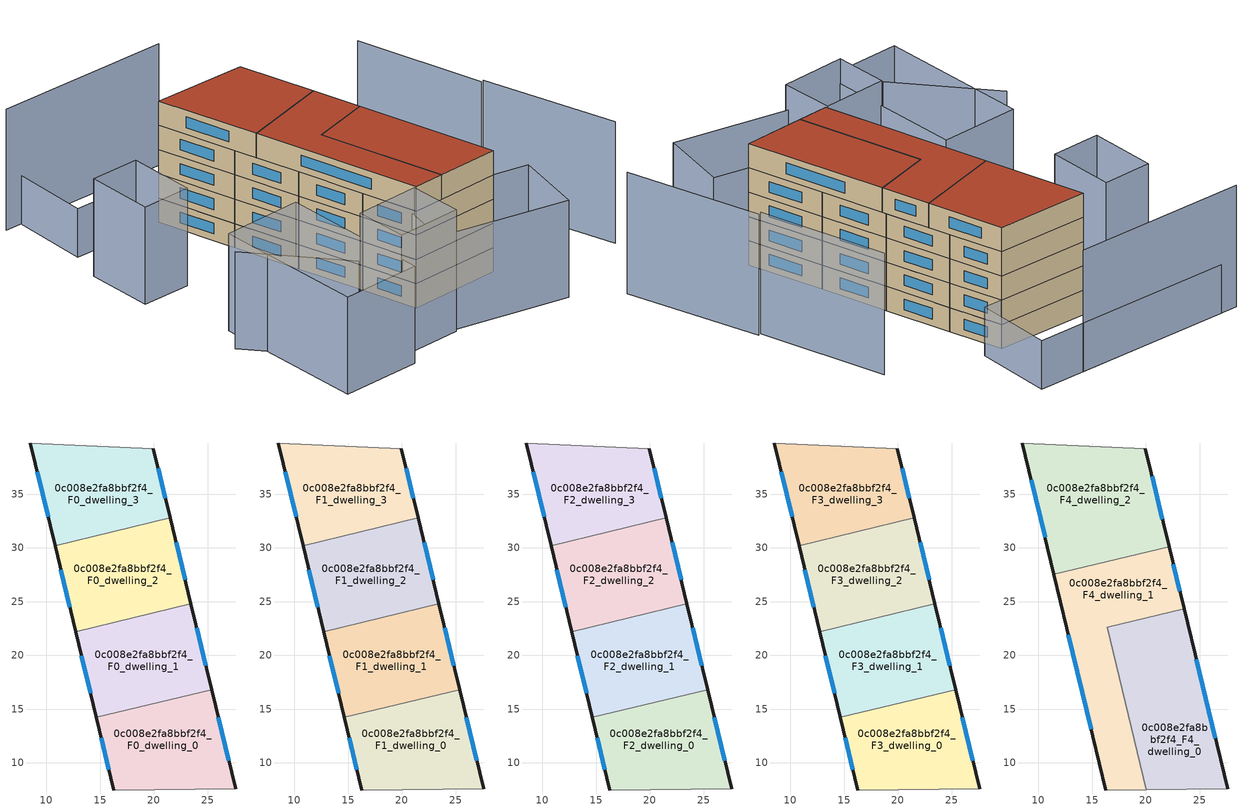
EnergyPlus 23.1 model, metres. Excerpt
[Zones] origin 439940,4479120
0c008e2fa8bbf2f4_F0_dwelling_0
 floor ground (EU_floor_Construction): 25.39,16.82 27.61,7.61 16.27,7.48 14.65,14.24 z0
 wall outside (EU_wall_Construction): 14.65,14.24 16.27,7.48 / 27.61,7.61 25.39,16.82 z0:3
 wall adiabatic (EU_wall_Construction): 16.27,7.48 27.61,7.61 z0:3
 wall to 0c008e2fa8bbf2f4_F0_dwelling_1 (EU_wall_Construction): 25.38,16.82 14.65,14.24 z0:3
 window (EU_Window_Construction): 15.11,12.34 15.82,9.38 / 26.99,10.2 26.01,14.23 z0.84:2.16
0c008e2fa8bbf2f4_F0_dwelling_1
 floor ground (EU_floor_Construction): 23.45,24.8 25.39,16.82 14.65,14.24 12.73,22.22 z0
 wall outside (EU_wall_Construction): 12.73,22.22 14.65,14.24 / 25.39,16.82 23.45,24.8 z0:3
 wall to 0c008e2fa8bbf2f4_F0_dwelling_2 (EU_wall_Construction): 23.45,24.8 12.73,22.22 z0:3
 window (EU_Window_Construction): 13.27,19.98 14.11,16.48 / 24.84,19.06 24,22.56 z0.84:2.16
0c008e2fa8bbf2f4_F0_dwelling_2
 floor ground (EU_floor_Construction): 21.52,32.79 23.45,24.8 12.73,22.22 10.81,30.22 z0
 wall outside (EU_wall_Construction): 10.81,30.22 12.73,22.22 / 23.45,24.8 21.52,32.79 z0:3
 wall to 0c008e2fa8bbf2f4_F0_dwelling_3 (EU_wall_Construction): 21.52,32.79 10.81,30.22 z0:3
 window (EU_Window_Construction): 11.35,27.97 12.19,24.47 / 22.91,27.05 22.06,30.55 z0.84:2.16
0c008e2fa8bbf2f4_F0_dwelling_3
 floor ground (EU_floor_Construction): 19.96,39.25 21.52,32.79 10.81,30.22 8.51,39.77 z0
 wall outside (EU_wall_Construction): 8.51,39.77 10.81,30.22 / 21.52,32.79 19.96,39.25 z0:3
 wall adiabatic (EU_wall_Construction): 19.96,39.25 8.51,39.77 z0:3
 window (EU_Window_Construction): 9.16,37.09 10.16,32.9 / 21.08,34.61 20.4,37.43 z0.84:2.16
0c008e2fa8bbf2f4_F1_dwelling_0
 floor to 0c008e2fa8bbf2f4_F0_dwelling_0 (EU_floor_Construction): 25.38,16.82 27.61,7.61 16.27,7.48 14.65,14.24 z3
 wall outside (EU_wall_Construction): 14.65,14.24 16.27,7.48 / 27.61,7.61 25.39,16.82 z3:6
 wall adiabatic (EU_wall_Construction): 16.27,7.48 27.61,7.61 z3:6
 wall to 0c008e2fa8bbf2f4_F1_dwelling_1 (EU_wall_Construction): 25.38,16.82 14.65,14.24 z3:6
 window (EU_Window_Construction): 15.11,12.34 15.82,9.38 / 26.99,10.2 26.01,14.23 z3.84:5.16
0c008e2fa8bbf2f4_F1_dwelling_1
 floor to 0c008e2fa8bbf2f4_F0_dwelling_1 (EU_floor_Construction): 23.45,24.8 25.38,16.82 14.65,14.24 12.73,22.22 z3
 wall outside (EU_wall_Construction): 12.73,22.22 14.65,14.24 / 25.39,16.82 23.45,24.8 z3:6
 wall to 0c008e2fa8bbf2f4_F1_dwelling_2 (EU_wall_Construction): 23.45,24.8 12.73,22.22 z3:6
 window (EU_Window_Construction): 13.27,19.98 14.11,16.48 / 24.84,19.06 24,22.56 z3.84:5.16
0c008e2fa8bbf2f4_F1_dwelling_2
 floor to 0c008e2fa8bbf2f4_F0_dwelling_2 (EU_floor_Construction): 21.52,32.79 23.45,24.8 12.73,22.22 10.81,30.22 z3
 wall outside (EU_wall_Construction): 10.81,30.22 12.73,22.22 / 23.45,24.8 21.52,32.79 z3:6
 wall to 0c008e2fa8bbf2f4_F1_dwelling_3 (EU_wall_Construction): 21.52,32.79 10.81,30.22 z3:6
 window (EU_Window_Construction): 11.35,27.97 12.19,24.47 / 22.91,27.05 22.06,30.55 z3.84:5.16
0c008e2fa8bbf2f4_F1_dwelling_3
 floor to 0c008e2fa8bbf2f4_F0_dwelling_3 (EU_floor_Construction): 19.96,39.25 21.52,32.79 10.81,30.22 8.51,39.77 z3
 wall outside (EU_wall_Construction): 8.51,39.77 10.81,30.22 / 21.52,32.79 19.96,39.25 z3:6
 wall adiabatic (EU_wall_Construction): 19.96,39.25 8.51,39.77 z3:6
 window (EU_Window_Construction): 9.16,37.09 10.16,32.9 / 21.08,34.61 20.4,37.43 z3.84:5.16
0c008e2fa8bbf2f4_F2_dwelling_0
 floor to 0c008e2fa8bbf2f4_F1_dwelling_0 (EU_floor_Construction): 25.38,16.82 27.61,7.61 16.27,7.48 14.65,14.24 z6
 wall outside (EU_wall_Construction): 14.65,14.24 16.27,7.48 / 27.61,7.61 25.39,16.82 z6:9
 wall adiabatic (EU_wall_Construction): 16.27,7.48 27.61,7.61 z6:9
 wall to 0c008e2fa8bbf2f4_F2_dwelling_1 (EU_wall_Construction): 25.38,16.82 14.65,14.24 z6:9
 window (EU_Window_Construction): 15.11,12.34 15.82,9.38 / 26.99,10.2 26.01,14.23 z6.84:8.16
0c008e2fa8bbf2f4_F2_dwelling_1
 floor to 0c008e2fa8bbf2f4_F1_dwelling_1 (EU_floor_Construction): 23.45,24.8 25.38,16.82 14.65,14.24 12.73,22.22 z6
 wall outside (EU_wall_Construction): 12.73,22.22 14.65,14.24 / 25.39,16.82 23.45,24.8 z6:9
 wall to 0c008e2fa8bbf2f4_F2_dwelling_2 (EU_wall_Construction): 23.45,24.8 12.73,22.22 z6:9
 window (EU_Window_Construction): 13.27,19.98 14.11,16.48 / 24.84,19.06 24,22.56 z6.84:8.16
0c008e2fa8bbf2f4_F2_dwelling_2
 floor to 0c008e2fa8bbf2f4_F1_dwelling_2 (EU_floor_Construction): 21.52,32.79 23.45,24.8 12.73,22.22 10.81,30.22 z6
 wall outside (EU_wall_Construction): 10.81,30.22 12.73,22.22 / 23.45,24.8 21.52,32.79 z6:9
 wall to 0c008e2fa8bbf2f4_F2_dwelling_3 (EU_wall_Construction): 21.52,32.79 10.81,30.22 z6:9
 window (EU_Window_Construction): 11.35,27.97 12.19,24.47 / 22.91,27.05 22.06,30.55 z6.84:8.16
0c008e2fa8bbf2f4_F2_dwelling_3
 floor to 0c008e2fa8bbf2f4_F1_dwelling_3 (EU_floor_Construction): 19.96,39.25 21.52,32.79 10.81,30.22 8.51,39.77 z6
 wall outside (EU_wall_Construction): 8.51,39.77 10.81,30.22 / 21.52,32.79 19.96,39.25 z6:9
 wall adiabatic (EU_wall_Construction): 19.96,39.25 8.51,39.77 z6:9
 window (EU_Window_Construction): 9.16,37.09 10.16,32.9 / 21.08,34.61 20.4,37.43 z6.84:8.16
0c008e2fa8bbf2f4_F3_dwelling_0
 floor to 0c008e2fa8bbf2f4_F2_dwelling_0 (EU_floor_Construction): 25.38,16.82 27.61,7.61 16.27,7.48 14.65,14.24 z9
 wall outside (EU_wall_Construction): 14.65,14.24 16.27,7.48 / 27.61,7.61 25.39,16.82 z9:12
 wall adiabatic (EU_wall_Construction): 16.27,7.48 27.61,7.61 z9:12
 wall to 0c008e2fa8bbf2f4_F3_dwelling_1 (EU_wall_Construction): 25.38,16.82 14.65,14.24 z9:12
 window (EU_Window_Construction): 15.11,12.34 15.82,9.38 / 26.99,10.2 26.01,14.23 z9.84:11.16
0c008e2fa8bbf2f4_F3_dwelling_1
 floor to 0c008e2fa8bbf2f4_F2_dwelling_1 (EU_floor_Construction): 23.45,24.8 25.38,16.82 14.65,14.24 12.73,22.22 z9
 wall outside (EU_wall_Construction): 12.73,22.22 14.65,14.24 / 25.39,16.82 23.45,24.8 z9:12
 wall to 0c008e2fa8bbf2f4_F3_dwelling_2 (EU_wall_Construction): 23.45,24.8 12.73,22.22 z9:12
 window (EU_Window_Construction): 13.27,19.98 14.11,16.48 / 24.84,19.06 24,22.56 z9.84:11.16
0c008e2fa8bbf2f4_F3_dwelling_2
 floor to 0c008e2fa8bbf2f4_F2_dwelling_2 (EU_floor_Construction): 21.52,32.79 23.45,24.8 12.73,22.22 10.81,30.22 z9
 wall outside (EU_wall_Construction): 10.81,30.22 12.73,22.22 / 23.45,24.8 21.52,32.79 z9:12
 wall to 0c008e2fa8bbf2f4_F3_dwelling_3 (EU_wall_Construction): 21.52,32.79 10.81,30.22 z9:12
 window (EU_Window_Construction): 11.35,27.97 12.19,24.47 / 22.91,27.05 22.06,30.55 z9.84:11.16
0c008e2fa8bbf2f4_F3_dwelling_3
 floor to 0c008e2fa8bbf2f4_F2_dwelling_3 (EU_floor_Construction): 19.96,39.25 21.52,32.79 10.81,30.22 8.51,39.77 z9
 wall outside (EU_wall_Construction): 8.51,39.77 10.81,30.22 / 21.52,32.79 19.96,39.25 z9:12
 wall adiabatic (EU_wall_Construction): 19.96,39.25 8.51,39.77 z9:12
 window (EU_Window_Construction): 9.16,37.09 10.16,32.9 / 21.08,34.61 20.4,37.43 z9.84:11.16
0c008e2fa8bbf2f4_F4_dwelling_0
 floor to 0c008e2fa8bbf2f4_F3_dwelling_0 (EU_floor_Construction): 25.38,16.82 27.61,7.61 20.02,7.53 18.2,15.09 z12
 floor to 0c008e2fa8bbf2f4_F3_dwelling_1 (EU_floor_Construction): 23.57,24.33 25.38,16.82 18.2,15.09 16.39,22.61 z12
 wall outside (EU_wall_Construction): 27.61,7.61 23.57,24.33 z12:15
 wall adiabatic (EU_wall_Construction): 20.02,7.53 27.61,7.61 z12:15
 wall to 0c008e2fa8bbf2f4_F4_dwelling_1 (EU_wall_Construction): 23.57,24.33 16.39,22.61 20.02,7.53 z12:15
 window (EU_Window_Construction): 26.47,12.31 24.7,19.64 z12.84:14.16
 roof outside (EU_roof_Construction): 27.61,7.61 23.57,24.33 16.39,22.61 20.02,7.53 z15
0c008e2fa8bbf2f4_F4_dwelling_1
 floor to 0c008e2fa8bbf2f4_F3_dwelling_0 (EU_floor_Construction): 18.2,15.09 20.02,7.53 16.27,7.48 14.65,14.24 z12
 floor to 0c008e2fa8bbf2f4_F3_dwelling_1 (EU_floor_Construction): 16.39,22.61 18.2,15.09 14.65,14.24 12.73,22.22 z12; 23.45,24.8 23.57,24.33 16.39,22.61 12.73,22.22 z12
 floor to 0c008e2fa8bbf2f4_F3_dwelling_2 (EU_floor_Construction): 22.17,30.13 23.45,24.8 12.73,22.22 11.45,27.55 z12
 wall outside (EU_wall_Construction): 11.45,27.55 16.27,7.48 / 23.57,24.33 22.17,30.13 z12:15
 wall adiabatic (EU_wall_Construction): 16.27,7.48 20.02,7.53 z12:15
 wall to 0c008e2fa8bbf2f4_F4_dwelling_2 (EU_wall_Construction): 22.17,30.13 11.45,27.55 z12:15
 window (EU_Window_Construction): 12.8,21.91 14.92,13.12 / 23.17,25.96 22.56,28.5 z12.84:14.16
 roof outside (EU_roof_Construction): 20.02,7.53 16.39,22.61 23.57,24.33 22.17,30.13 11.45,27.55 16.27,7.48 z15
0c008e2fa8bbf2f4_F4_dwelling_2
 floor to 0c008e2fa8bbf2f4_F3_dwelling_2 (EU_floor_Construction): 21.52,32.79 22.17,30.13 11.45,27.55 10.81,30.22 z12
 floor to 0c008e2fa8bbf2f4_F3_dwelling_3 (EU_floor_Construction): 19.96,39.25 21.52,32.79 10.81,30.22 8.51,39.77 z12
 wall outside (EU_wall_Construction): 8.51,39.77 11.45,27.55 / 22.17,30.13 19.96,39.25 z12:15
 wall adiabatic (EU_wall_Construction): 19.96,39.25 8.51,39.77 z12:15
 window (EU_Window_Construction): 9.34,36.34 10.62,30.98 / 21.55,32.69 20.58,36.68 z12.84:14.16
 roof outside (EU_roof_Construction): 22.17,30.13 19.96,39.25 8.51,39.77 11.45,27.55 z15
shading: -3.9,14.26 4.43,3.74 / 29.83,-1.89 14.26,1.75 / 14.26,1.75 16.25,10.27 / 16.25,10.27 31.82,6.63 / 31.82,6.63 29.83,-1.89 / -1.71,-1.12 -1.79,17.57 / -1.79,17.57 8.04,17.61 / 8.04,17.61 8.11,-1.08 / 8.11,-1.08 -1.71,-1.12 / -4.51,27.79 -4.41,36.02 / -4.41,36.02 1.66,35.95 / 1.66,35.95 1.55,27.71 / 1.55,27.71 -4.51,27.79 z0:12; 41.38,3.29 37.1,19.45 / 16.86,48.79 -4.68,49.61 / 36.69,19.33 32.98,34.82 / 7.94,7.37 15.94,7.5 / 15.94,7.5 16.05,0.99 / 16.05,0.99 8.05,0.86 / 8.05,0.86 7.94,7.37 z0:15; -2.54,49.61 22.73,48.55 / 22.73,48.55 22.33,39.13 / 22.33,39.13 -2.94,40.19 / -2.94,40.19 -2.54,49.61 z0:6
[Building]
EU S2 Campaign: North Axis=0; Terrain=City; Solar Distribution=FullExterior
[Site:Location]
Madrid: Latitude=40.5; Longitude=-3.5; Time Zone=1; Elevation=609
[SizingPeriod:WeatherFileDays]
AnnualSizingPeriod: Begin Month=1; Begin Day of Month=1; End Month=12; End Day of Month=31; Day of Week for Start Day=Monday; Use Weather File Daylight Saving Period=No; Use Weather File Rain and Snow Indicators=No
[MATERIAL]
EU_InternalMass_Material: Roughness=MediumRough; Thickness=0.1; Conductivity=1; Density=1800; Specific Heat=900; Thermal Absorptance=0.9; Solar Absorptance=0.7; Visible Absorptance=0.7
[MATERIAL:NOMASS] Roughness=MediumRough; Thermal Absorptance=0.9; Solar Absorptance=0.7; Visible Absorptance=0.7
Name | Thermal Resistance
EU_wall_NoMass; EU_roof_NoMass | 2.16768
EU_floor_NoMass | 1.14339
[WINDOWMATERIAL:SIMPLEGLAZINGSYSTEM]
EU_Window_SimpleGlazing: UFactor=3.23888; Solar Heat Gain Coefficient=0.85; Visible Transmittance=0.85
[CONSTRUCTION]
EU_wall_Construction: EU_wall_NoMass
EU_roof_Construction: EU_roof_NoMass
EU_floor_Construction: EU_floor_NoMass
EU_Window_Construction: EU_Window_SimpleGlazing
EU_InternalMass_Construction: EU_InternalMass_Material
[ZONE] Type=1; Multiplier=1; Ceiling Height=autocalculate; Floor Area=autocalculate; Part of Total Floor Area=Yes
Name | Volume
0c008e2fa8bbf2f4_F0_dwelling_0; 0c008e2fa8bbf2f4_F1_dwelling_0; 0c008e2fa8bbf2f4_F2_dwelling_0; 0c008e2fa8bbf2f4_F3_dwelling_0 | 271.963
0c008e2fa8bbf2f4_F4_dwelling_0 | 362.625
0c008e2fa8bbf2f4_F0_dwelling_1; 0c008e2fa8bbf2f4_F1_dwelling_1; 0c008e2fa8bbf2f4_F2_dwelling_1; 0c008e2fa8bbf2f4_F3_dwelling_1 | 271.977
0c008e2fa8bbf2f4_F4_dwelling_1 | 362.622
0c008e2fa8bbf2f4_F0_dwelling_2 | 272.004
0c008e2fa8bbf2f4_F1_dwelling_2; 0c008e2fa8bbf2f4_F2_dwelling_2; 0c008e2fa8bbf2f4_F3_dwelling_2 | 272.003
0c008e2fa8bbf2f4_F4_dwelling_2 | 362.628
0c008e2fa8bbf2f4_F0_dwelling_3; 0c008e2fa8bbf2f4_F1_dwelling_3; 0c008e2fa8bbf2f4_F2_dwelling_3; 0c008e2fa8bbf2f4_F3_dwelling_3 | 271.96
[INTERNALMASS] Construction=EU_InternalMass_Construction
Name | Zone or ZoneList | Surface Area
0c008e2fa8bbf2f4_F0_dwelling_0_EU_InternalMass | 0c008e2fa8bbf2f4_F0_dwelling_0 | 90.6542
0c008e2fa8bbf2f4_F0_dwelling_1_EU_InternalMass | 0c008e2fa8bbf2f4_F0_dwelling_1 | 90.6589
0c008e2fa8bbf2f4_F0_dwelling_2_EU_InternalMass | 0c008e2fa8bbf2f4_F0_dwelling_2 | 90.6679
0c008e2fa8bbf2f4_F0_dwelling_3_EU_InternalMass | 0c008e2fa8bbf2f4_F0_dwelling_3 | 90.6532
0c008e2fa8bbf2f4_F1_dwelling_0_EU_InternalMass | 0c008e2fa8bbf2f4_F1_dwelling_0 | 90.6542
0c008e2fa8bbf2f4_F1_dwelling_1_EU_InternalMass | 0c008e2fa8bbf2f4_F1_dwelling_1 | 90.6589
0c008e2fa8bbf2f4_F1_dwelling_2_EU_InternalMass | 0c008e2fa8bbf2f4_F1_dwelling_2 | 90.6679
0c008e2fa8bbf2f4_F1_dwelling_3_EU_InternalMass | 0c008e2fa8bbf2f4_F1_dwelling_3 | 90.6532
0c008e2fa8bbf2f4_F2_dwelling_0_EU_InternalMass | 0c008e2fa8bbf2f4_F2_dwelling_0 | 90.6542
0c008e2fa8bbf2f4_F2_dwelling_1_EU_InternalMass | 0c008e2fa8bbf2f4_F2_dwelling_1 | 90.6589
0c008e2fa8bbf2f4_F2_dwelling_2_EU_InternalMass | 0c008e2fa8bbf2f4_F2_dwelling_2 | 90.6679
0c008e2fa8bbf2f4_F2_dwelling_3_EU_InternalMass | 0c008e2fa8bbf2f4_F2_dwelling_3 | 90.6532
0c008e2fa8bbf2f4_F3_dwelling_0_EU_InternalMass | 0c008e2fa8bbf2f4_F3_dwelling_0 | 90.6542
0c008e2fa8bbf2f4_F3_dwelling_1_EU_InternalMass | 0c008e2fa8bbf2f4_F3_dwelling_1 | 90.6589
0c008e2fa8bbf2f4_F3_dwelling_2_EU_InternalMass | 0c008e2fa8bbf2f4_F3_dwelling_2 | 90.6679
0c008e2fa8bbf2f4_F3_dwelling_3_EU_InternalMass | 0c008e2fa8bbf2f4_F3_dwelling_3 | 90.6532
0c008e2fa8bbf2f4_F4_dwelling_0_EU_InternalMass | 0c008e2fa8bbf2f4_F4_dwelling_0 | 120.875
0c008e2fa8bbf2f4_F4_dwelling_1_EU_InternalMass | 0c008e2fa8bbf2f4_F4_dwelling_1 | 120.879
0c008e2fa8bbf2f4_F4_dwelling_2_EU_InternalMass | 0c008e2fa8bbf2f4_F4_dwelling_2 | 120.874
[OTHEREQUIPMENT] Fuel Type=Electricity; Design Level Calculation Method=Watts/Area; Power per Zone Floor Area=1; Fraction Latent=0; Fraction Radiant=0; Fraction Lost=0; Carbon Dioxide Generation Rate=0; EndUse Subcategory=EU_Step8_InternalGains
Name | Zone or ZoneList or Space or SpaceList | Schedule
EU_Step8_InternalGain_0c008e2fa8bbf2f4_F0_dwelling_0_f000 | 0c008e2fa8bbf2f4_F0_dwelling_0 | EU_Step8_GainSchedule_0c008e2fa8bbf2f4_F0_dwelling_0_f000
EU_Step8_InternalGain_0c008e2fa8bbf2f4_F0_dwelling_1_f000 | 0c008e2fa8bbf2f4_F0_dwelling_1 | EU_Step8_GainSchedule_0c008e2fa8bbf2f4_F0_dwelling_1_f000
EU_Step8_InternalGain_0c008e2fa8bbf2f4_F0_dwelling_2_f000 | 0c008e2fa8bbf2f4_F0_dwelling_2 | EU_Step8_GainSchedule_0c008e2fa8bbf2f4_F0_dwelling_2_f000
EU_Step8_InternalGain_0c008e2fa8bbf2f4_F0_dwelling_3_f000 | 0c008e2fa8bbf2f4_F0_dwelling_3 | EU_Step8_GainSchedule_0c008e2fa8bbf2f4_F0_dwelling_3_f000
EU_Step8_InternalGain_0c008e2fa8bbf2f4_F1_dwelling_0_f000 | 0c008e2fa8bbf2f4_F1_dwelling_0 | EU_Step8_GainSchedule_0c008e2fa8bbf2f4_F1_dwelling_0_f000
EU_Step8_InternalGain_0c008e2fa8bbf2f4_F1_dwelling_1_f000 | 0c008e2fa8bbf2f4_F1_dwelling_1 | EU_Step8_GainSchedule_0c008e2fa8bbf2f4_F1_dwelling_1_f000
EU_Step8_InternalGain_0c008e2fa8bbf2f4_F1_dwelling_2_f000 | 0c008e2fa8bbf2f4_F1_dwelling_2 | EU_Step8_GainSchedule_0c008e2fa8bbf2f4_F1_dwelling_2_f000
EU_Step8_InternalGain_0c008e2fa8bbf2f4_F1_dwelling_3_f000 | 0c008e2fa8bbf2f4_F1_dwelling_3 | EU_Step8_GainSchedule_0c008e2fa8bbf2f4_F1_dwelling_3_f000
EU_Step8_InternalGain_0c008e2fa8bbf2f4_F2_dwelling_0_f000 | 0c008e2fa8bbf2f4_F2_dwelling_0 | EU_Step8_GainSchedule_0c008e2fa8bbf2f4_F2_dwelling_0_f000
EU_Step8_InternalGain_0c008e2fa8bbf2f4_F2_dwelling_1_f000 | 0c008e2fa8bbf2f4_F2_dwelling_1 | EU_Step8_GainSchedule_0c008e2fa8bbf2f4_F2_dwelling_1_f000
EU_Step8_InternalGain_0c008e2fa8bbf2f4_F2_dwelling_2_f000 | 0c008e2fa8bbf2f4_F2_dwelling_2 | EU_Step8_GainSchedule_0c008e2fa8bbf2f4_F2_dwelling_2_f000
EU_Step8_InternalGain_0c008e2fa8bbf2f4_F2_dwelling_3_f000 | 0c008e2fa8bbf2f4_F2_dwelling_3 | EU_Step8_GainSchedule_0c008e2fa8bbf2f4_F2_dwelling_3_f000
EU_Step8_InternalGain_0c008e2fa8bbf2f4_F3_dwelling_0_f000 | 0c008e2fa8bbf2f4_F3_dwelling_0 | EU_Step8_GainSchedule_0c008e2fa8bbf2f4_F3_dwelling_0_f000
EU_Step8_InternalGain_0c008e2fa8bbf2f4_F3_dwelling_1_f000 | 0c008e2fa8bbf2f4_F3_dwelling_1 | EU_Step8_GainSchedule_0c008e2fa8bbf2f4_F3_dwelling_1_f000
EU_Step8_InternalGain_0c008e2fa8bbf2f4_F3_dwelling_2_f000 | 0c008e2fa8bbf2f4_F3_dwelling_2 | EU_Step8_GainSchedule_0c008e2fa8bbf2f4_F3_dwelling_2_f000
EU_Step8_InternalGain_0c008e2fa8bbf2f4_F3_dwelling_3_f000 | 0c008e2fa8bbf2f4_F3_dwelling_3 | EU_Step8_GainSchedule_0c008e2fa8bbf2f4_F3_dwelling_3_f000
EU_Step8_InternalGain_0c008e2fa8bbf2f4_F4_dwelling_0_f000 | 0c008e2fa8bbf2f4_F4_dwelling_0 | EU_Step8_GainSchedule_0c008e2fa8bbf2f4_F4_dwelling_0_f000
EU_Step8_InternalGain_0c008e2fa8bbf2f4_F4_dwelling_1_f000 | 0c008e2fa8bbf2f4_F4_dwelling_1 | EU_Step8_GainSchedule_0c008e2fa8bbf2f4_F4_dwelling_1_f000
EU_Step8_InternalGain_0c008e2fa8bbf2f4_F4_dwelling_2_f000 | 0c008e2fa8bbf2f4_F4_dwelling_2 | EU_Step8_GainSchedule_0c008e2fa8bbf2f4_F4_dwelling_2_f000
[ZONEVENTILATION:DESIGNFLOWRATE] Schedule=EU_AlwaysOn; Design Flow Rate Calculation Method=AirChanges/Hour; Air Changes per Hour=0.480546; Ventilation Type=Natural; Fan Pressure Rise=0; Fan Total Efficiency=1; Constant Term Coefficient=1; Temperature Term Coefficient=0; Velocity Term Coefficient=0; Velocity Squared Term Coefficient=0; Minimum Indoor Temperature=-100; Maximum Indoor Temperature=100; Delta Temperature=-100; Minimum Outdoor Temperature=-100; Maximum Outdoor Temperature=100; Maximum Wind Speed=40
Name | Zone or ZoneList or Space or SpaceList
EU_ConstantAir_0c008e2fa8bbf2f4_F0_dwelling_0 | 0c008e2fa8bbf2f4_F0_dwelling_0
EU_ConstantAir_0c008e2fa8bbf2f4_F0_dwelling_1 | 0c008e2fa8bbf2f4_F0_dwelling_1
EU_ConstantAir_0c008e2fa8bbf2f4_F0_dwelling_2 | 0c008e2fa8bbf2f4_F0_dwelling_2
EU_ConstantAir_0c008e2fa8bbf2f4_F0_dwelling_3 | 0c008e2fa8bbf2f4_F0_dwelling_3
EU_ConstantAir_0c008e2fa8bbf2f4_F1_dwelling_0 | 0c008e2fa8bbf2f4_F1_dwelling_0
EU_ConstantAir_0c008e2fa8bbf2f4_F1_dwelling_1 | 0c008e2fa8bbf2f4_F1_dwelling_1
EU_ConstantAir_0c008e2fa8bbf2f4_F1_dwelling_2 | 0c008e2fa8bbf2f4_F1_dwelling_2
EU_ConstantAir_0c008e2fa8bbf2f4_F1_dwelling_3 | 0c008e2fa8bbf2f4_F1_dwelling_3
EU_ConstantAir_0c008e2fa8bbf2f4_F2_dwelling_0 | 0c008e2fa8bbf2f4_F2_dwelling_0
EU_ConstantAir_0c008e2fa8bbf2f4_F2_dwelling_1 | 0c008e2fa8bbf2f4_F2_dwelling_1
EU_ConstantAir_0c008e2fa8bbf2f4_F2_dwelling_2 | 0c008e2fa8bbf2f4_F2_dwelling_2
EU_ConstantAir_0c008e2fa8bbf2f4_F2_dwelling_3 | 0c008e2fa8bbf2f4_F2_dwelling_3
EU_ConstantAir_0c008e2fa8bbf2f4_F3_dwelling_0 | 0c008e2fa8bbf2f4_F3_dwelling_0
EU_ConstantAir_0c008e2fa8bbf2f4_F3_dwelling_1 | 0c008e2fa8bbf2f4_F3_dwelling_1
EU_ConstantAir_0c008e2fa8bbf2f4_F3_dwelling_2 | 0c008e2fa8bbf2f4_F3_dwelling_2
EU_ConstantAir_0c008e2fa8bbf2f4_F3_dwelling_3 | 0c008e2fa8bbf2f4_F3_dwelling_3
EU_ConstantAir_0c008e2fa8bbf2f4_F4_dwelling_0 | 0c008e2fa8bbf2f4_F4_dwelling_0
EU_ConstantAir_0c008e2fa8bbf2f4_F4_dwelling_1 | 0c008e2fa8bbf2f4_F4_dwelling_1
EU_ConstantAir_0c008e2fa8bbf2f4_F4_dwelling_2 | 0c008e2fa8bbf2f4_F4_dwelling_2
[HVACTEMPLATE:THERMOSTAT] Constant Heating Setpoint=20; Constant Cooling Setpoint=50
EU_HeatOnly_0c008e2fa8bbf2f4_F0_dwelling_0; EU_HeatOnly_0c008e2fa8bbf2f4_F0_dwelling_1; EU_HeatOnly_0c008e2fa8bbf2f4_F0_dwelling_2; EU_HeatOnly_0c008e2fa8bbf2f4_F0_dwelling_3; EU_HeatOnly_0c008e2fa8bbf2f4_F1_dwelling_0; EU_HeatOnly_0c008e2fa8bbf2f4_F1_dwelling_1; EU_HeatOnly_0c008e2fa8bbf2f4_F1_dwelling_2; EU_HeatOnly_0c008e2fa8bbf2f4_F1_dwelling_3; EU_HeatOnly_0c008e2fa8bbf2f4_F2_dwelling_0; EU_HeatOnly_0c008e2fa8bbf2f4_F2_dwelling_1; EU_HeatOnly_0c008e2fa8bbf2f4_F2_dwelling_2; EU_HeatOnly_0c008e2fa8bbf2f4_F2_dwelling_3; EU_HeatOnly_0c008e2fa8bbf2f4_F3_dwelling_0; EU_HeatOnly_0c008e2fa8bbf2f4_F3_dwelling_1; EU_HeatOnly_0c008e2fa8bbf2f4_F3_dwelling_2; EU_HeatOnly_0c008e2fa8bbf2f4_F3_dwelling_3; EU_HeatOnly_0c008e2fa8bbf2f4_F4_dwelling_0; EU_HeatOnly_0c008e2fa8bbf2f4_F4_dwelling_1; EU_HeatOnly_0c008e2fa8bbf2f4_F4_dwelling_2
[HVACTEMPLATE:ZONE:IDEALLOADSAIRSYSTEM] System Availability Schedule=EU_AlwaysOn; Maximum Heating Supply Air Temperature=50; Minimum Cooling Supply Air Temperature=13; Maximum Heating Supply Air Humidity Ratio=0.0156; Minimum Cooling Supply Air Humidity Ratio=0.0077; Heating Limit=NoLimit; Cooling Limit=NoLimit; Heating Availability Schedule=EU_AlwaysOn; Cooling Availability Schedule=EU_CoolingOff; Dehumidification Control Type=ConstantSensibleHeatRatio; Cooling Sensible Heat Ratio=0.7; Dehumidification Setpoint=60; Humidification Control Type=None; Humidification Setpoint=30; Outdoor Air Method=None; Outdoor Air Flow Rate per Person=0.00944; Outdoor Air Flow Rate per Zone Floor Area=0; Outdoor Air Flow Rate per Zone=0; Demand Controlled Ventilation Type=None; Outdoor Air Economizer Type=NoEconomizer; Heat Recovery Type=None; Sensible Heat Recovery Effectiveness=0.7; Latent Heat Recovery Effectiveness=0.65
Name | Template Thermostat
0c008e2fa8bbf2f4_F0_dwelling_0 | EU_HeatOnly_0c008e2fa8bbf2f4_F0_dwelling_0
0c008e2fa8bbf2f4_F0_dwelling_1 | EU_HeatOnly_0c008e2fa8bbf2f4_F0_dwelling_1
0c008e2fa8bbf2f4_F0_dwelling_2 | EU_HeatOnly_0c008e2fa8bbf2f4_F0_dwelling_2
0c008e2fa8bbf2f4_F0_dwelling_3 | EU_HeatOnly_0c008e2fa8bbf2f4_F0_dwelling_3
0c008e2fa8bbf2f4_F1_dwelling_0 | EU_HeatOnly_0c008e2fa8bbf2f4_F1_dwelling_0
0c008e2fa8bbf2f4_F1_dwelling_1 | EU_HeatOnly_0c008e2fa8bbf2f4_F1_dwelling_1
0c008e2fa8bbf2f4_F1_dwelling_2 | EU_HeatOnly_0c008e2fa8bbf2f4_F1_dwelling_2
0c008e2fa8bbf2f4_F1_dwelling_3 | EU_HeatOnly_0c008e2fa8bbf2f4_F1_dwelling_3
0c008e2fa8bbf2f4_F2_dwelling_0 | EU_HeatOnly_0c008e2fa8bbf2f4_F2_dwelling_0
0c008e2fa8bbf2f4_F2_dwelling_1 | EU_HeatOnly_0c008e2fa8bbf2f4_F2_dwelling_1
0c008e2fa8bbf2f4_F2_dwelling_2 | EU_HeatOnly_0c008e2fa8bbf2f4_F2_dwelling_2
0c008e2fa8bbf2f4_F2_dwelling_3 | EU_HeatOnly_0c008e2fa8bbf2f4_F2_dwelling_3
0c008e2fa8bbf2f4_F3_dwelling_0 | EU_HeatOnly_0c008e2fa8bbf2f4_F3_dwelling_0
0c008e2fa8bbf2f4_F3_dwelling_1 | EU_HeatOnly_0c008e2fa8bbf2f4_F3_dwelling_1
0c008e2fa8bbf2f4_F3_dwelling_2 | EU_HeatOnly_0c008e2fa8bbf2f4_F3_dwelling_2
0c008e2fa8bbf2f4_F3_dwelling_3 | EU_HeatOnly_0c008e2fa8bbf2f4_F3_dwelling_3
0c008e2fa8bbf2f4_F4_dwelling_0 | EU_HeatOnly_0c008e2fa8bbf2f4_F4_dwelling_0
0c008e2fa8bbf2f4_F4_dwelling_1 | EU_HeatOnly_0c008e2fa8bbf2f4_F4_dwelling_1
0c008e2fa8bbf2f4_F4_dwelling_2 | EU_HeatOnly_0c008e2fa8bbf2f4_F4_dwelling_2
[SIZING:ZONE] Zone Cooling Design Supply Air Temperature Input Method=SupplyAirTemperature; Zone Cooling Design Supply Air Temperature=13; Zone Heating Design Supply Air Temperature Input Method=SupplyAirTemperature; Zone Heating Design Supply Air Temperature=50; Zone Cooling Design Supply Air Humidity Ratio=0.008; Zone Heating Design Supply Air Humidity Ratio=0.008; Cooling Design Air Flow Method=DesignDay; Cooling Design Air Flow Rate=0; Cooling Minimum Air Flow per Zone Floor Area=0.000762; Cooling Minimum Air Flow=0; Cooling Minimum Air Flow Fraction=0.2; Heating Design Air Flow Method=DesignDay; Heating Design Air Flow Rate=0; Heating Maximum Air Flow per Zone Floor Area=0.002032; Heating Maximum Air Flow=0.141576; Heating Maximum Air Flow Fraction=0.3; Account for Dedicated Outdoor Air System=No; Dedicated Outdoor Air System Control Strategy=NeutralSupplyAir; Dedicated Outdoor Air Low Setpoint Temperature for Design=autosize; Dedicated Outdoor Air High Setpoint Temperature for Design=autosize; Zone Load Sizing Method=Sensible Load Only No Latent Load; Zone Latent Cooling Design Supply Air Humidity Ratio Input Method=HumidityRatioDifference; Zone Cooling Design Supply Air Humidity Ratio Difference=0.005; Zone Latent Heating Design Supply Air Humidity Ratio Input Method=HumidityRatioDifference; Zone Humidification Design Supply Air Humidity Ratio Difference=0.005
0c008e2fa8bbf2f4_F0_dwelling_0; 0c008e2fa8bbf2f4_F0_dwelling_1; 0c008e2fa8bbf2f4_F0_dwelling_2; 0c008e2fa8bbf2f4_F0_dwelling_3; 0c008e2fa8bbf2f4_F1_dwelling_0; 0c008e2fa8bbf2f4_F1_dwelling_1; 0c008e2fa8bbf2f4_F1_dwelling_2; 0c008e2fa8bbf2f4_F1_dwelling_3; 0c008e2fa8bbf2f4_F2_dwelling_0; 0c008e2fa8bbf2f4_F2_dwelling_1; 0c008e2fa8bbf2f4_F2_dwelling_2; 0c008e2fa8bbf2f4_F2_dwelling_3; 0c008e2fa8bbf2f4_F3_dwelling_0; 0c008e2fa8bbf2f4_F3_dwelling_1; 0c008e2fa8bbf2f4_F3_dwelling_2; 0c008e2fa8bbf2f4_F3_dwelling_3; 0c008e2fa8bbf2f4_F4_dwelling_0; 0c008e2fa8bbf2f4_F4_dwelling_1; 0c008e2fa8bbf2f4_F4_dwelling_2
[SCHEDULE:CONSTANT]
Name | Hourly Value
EU_AlwaysOn | 1
EU_CoolingOff | 0
[SCHEDULE:FILE] Column Number=1; Rows to Skip at Top=0; Number of Hours of Data=8760; Column Separator=Comma; Interpolate to Timestep=No; Minutes per Item=60; Adjust Schedule for Daylight Savings=Yes
Name | File
EU_Step8_GainSchedule_0c008e2fa8bbf2f4_F0_dwelling_0_f000 | ../../schedules/0c008e2fa8bbf2f4/0c008e2fa8bbf2f4_F0_dwelling_0_f000_gain.csv
EU_Step8_GainSchedule_0c008e2fa8bbf2f4_F0_dwelling_1_f000 | ../../schedules/0c008e2fa8bbf2f4/0c008e2fa8bbf2f4_F0_dwelling_1_f000_gain.csv
EU_Step8_GainSchedule_0c008e2fa8bbf2f4_F0_dwelling_2_f000 | ../../schedules/0c008e2fa8bbf2f4/0c008e2fa8bbf2f4_F0_dwelling_2_f000_gain.csv
EU_Step8_GainSchedule_0c008e2fa8bbf2f4_F0_dwelling_3_f000 | ../../schedules/0c008e2fa8bbf2f4/0c008e2fa8bbf2f4_F0_dwelling_3_f000_gain.csv
EU_Step8_GainSchedule_0c008e2fa8bbf2f4_F1_dwelling_0_f000 | ../../schedules/0c008e2fa8bbf2f4/0c008e2fa8bbf2f4_F1_dwelling_0_f000_gain.csv
EU_Step8_GainSchedule_0c008e2fa8bbf2f4_F1_dwelling_1_f000 | ../../schedules/0c008e2fa8bbf2f4/0c008e2fa8bbf2f4_F1_dwelling_1_f000_gain.csv
EU_Step8_GainSchedule_0c008e2fa8bbf2f4_F1_dwelling_2_f000 | ../../schedules/0c008e2fa8bbf2f4/0c008e2fa8bbf2f4_F1_dwelling_2_f000_gain.csv
EU_Step8_GainSchedule_0c008e2fa8bbf2f4_F1_dwelling_3_f000 | ../../schedules/0c008e2fa8bbf2f4/0c008e2fa8bbf2f4_F1_dwelling_3_f000_gain.csv
EU_Step8_GainSchedule_0c008e2fa8bbf2f4_F2_dwelling_0_f000 | ../../schedules/0c008e2fa8bbf2f4/0c008e2fa8bbf2f4_F2_dwelling_0_f000_gain.csv
EU_Step8_GainSchedule_0c008e2fa8bbf2f4_F2_dwelling_1_f000 | ../../schedules/0c008e2fa8bbf2f4/0c008e2fa8bbf2f4_F2_dwelling_1_f000_gain.csv
EU_Step8_GainSchedule_0c008e2fa8bbf2f4_F2_dwelling_2_f000 | ../../schedules/0c008e2fa8bbf2f4/0c008e2fa8bbf2f4_F2_dwelling_2_f000_gain.csv
EU_Step8_GainSchedule_0c008e2fa8bbf2f4_F2_dwelling_3_f000 | ../../schedules/0c008e2fa8bbf2f4/0c008e2fa8bbf2f4_F2_dwelling_3_f000_gain.csv
EU_Step8_GainSchedule_0c008e2fa8bbf2f4_F3_dwelling_0_f000 | ../../schedules/0c008e2fa8bbf2f4/0c008e2fa8bbf2f4_F3_dwelling_0_f000_gain.csv
EU_Step8_GainSchedule_0c008e2fa8bbf2f4_F3_dwelling_1_f000 | ../../schedules/0c008e2fa8bbf2f4/0c008e2fa8bbf2f4_F3_dwelling_1_f000_gain.csv
EU_Step8_GainSchedule_0c008e2fa8bbf2f4_F3_dwelling_2_f000 | ../../schedules/0c008e2fa8bbf2f4/0c008e2fa8bbf2f4_F3_dwelling_2_f000_gain.csv
EU_Step8_GainSchedule_0c008e2fa8bbf2f4_F3_dwelling_3_f000 | ../../schedules/0c008e2fa8bbf2f4/0c008e2fa8bbf2f4_F3_dwelling_3_f000_gain.csv
EU_Step8_GainSchedule_0c008e2fa8bbf2f4_F4_dwelling_0_f000 | ../../schedules/0c008e2fa8bbf2f4/0c008e2fa8bbf2f4_F4_dwelling_0_f000_gain.csv
EU_Step8_GainSchedule_0c008e2fa8bbf2f4_F4_dwelling_1_f000 | ../../schedules/0c008e2fa8bbf2f4/0c008e2fa8bbf2f4_F4_dwelling_1_f000_gain.csv
EU_Step8_GainSchedule_0c008e2fa8bbf2f4_F4_dwelling_2_f000 | ../../schedules/0c008e2fa8bbf2f4/0c008e2fa8bbf2f4_F4_dwelling_2_f000_gain.csv
